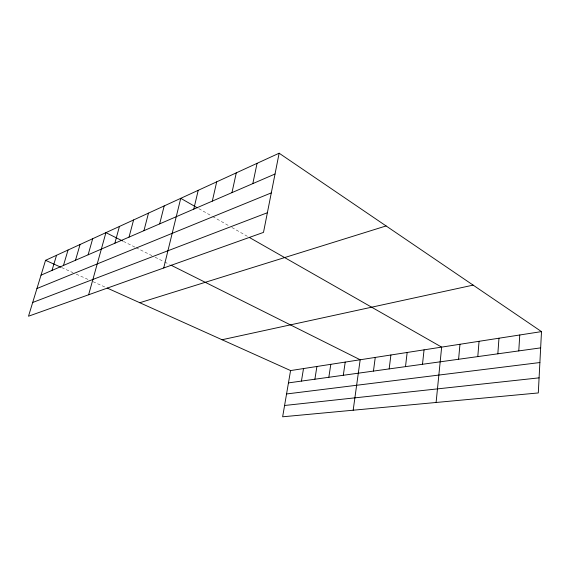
<?xml version="1.0" encoding="UTF-8"?>
<svg xmlns="http://www.w3.org/2000/svg" width="570" height="570" viewBox="0 0 570 570"><rect width="100%" height="100%" fill="white"/><g stroke="black" fill="none" stroke-linecap="round" stroke-linejoin="round"><path stroke-width="0.43" stroke-dasharray="2.85 2.14" d="M61.681 267.587L73.017 272.681M76.259 274.142L89.105 279.92M93.024 281.687L105.585 287.337M123.384 241.367L135.275 247.309M136.073 247.708L151.919 255.631M155.097 257.22L163.818 261.58M164.609 261.979L169.376 264.359M198.837 208.648L211.862 216.08M212.631 216.522L228.834 225.756M231.905 227.508L248.007 236.692"/><path stroke-width="0.85" d="M541.5 331.612L538.301 392.944L282.642 416.791L290.572 370.571L541.5 331.612L279.136 153.209L45.55 260.326L28.5 316.215L263.497 232.389L279.136 153.209M518.771 350.913L519.769 334.989M497.838 353.82L498.971 338.217M477.795 356.599L479.057 341.309M458.594 359.271L459.962 344.273M436.1 402.477L441.65 347.116L249.539 237.562M422.491 364.28L424.059 349.845M405.505 366.638L407.158 352.467M389.168 368.911L390.899 354.996M373.45 371.091L375.252 357.426M353.172 410.215L360.176 359.763L170.964 265.157M343.297 375.281L345.221 362.085M328.833 377.29L330.807 364.323M314.889 379.221L316.913 366.482M301.437 381.095L303.511 368.562M252.831 183.611L257.056 163.334M231.962 192.632L236.279 172.86M212.311 201.124L216.7 181.844M193.772 209.14L198.218 190.316M163.718 267.978L180.74 198.332L197.327 207.793M159.664 223.882L164.189 205.92M143.946 230.672L148.499 213.116M129.027 237.127L133.594 219.949M114.848 243.255L119.422 226.447M88.628 294.761L105.927 232.638L122.593 240.968M88.115 254.811L92.689 238.709M75.504 260.262L80.071 244.494M63.477 265.456L68.037 250.016M51.998 270.415L56.544 255.289M41.026 275.16L275.025 174.014M36.95 288.527L271.299 192.888M32.69 302.478L267.38 212.731M139.792 302.727L386.104 225.941M222.058 339.741L473.128 285.121M288.456 382.89L540.652 347.871M286.56 393.963L539.89 362.534M284.587 405.484L539.092 377.853M45.55 260.326L60.876 267.223M107.167 288.049L290.572 370.571"/></g></svg>
